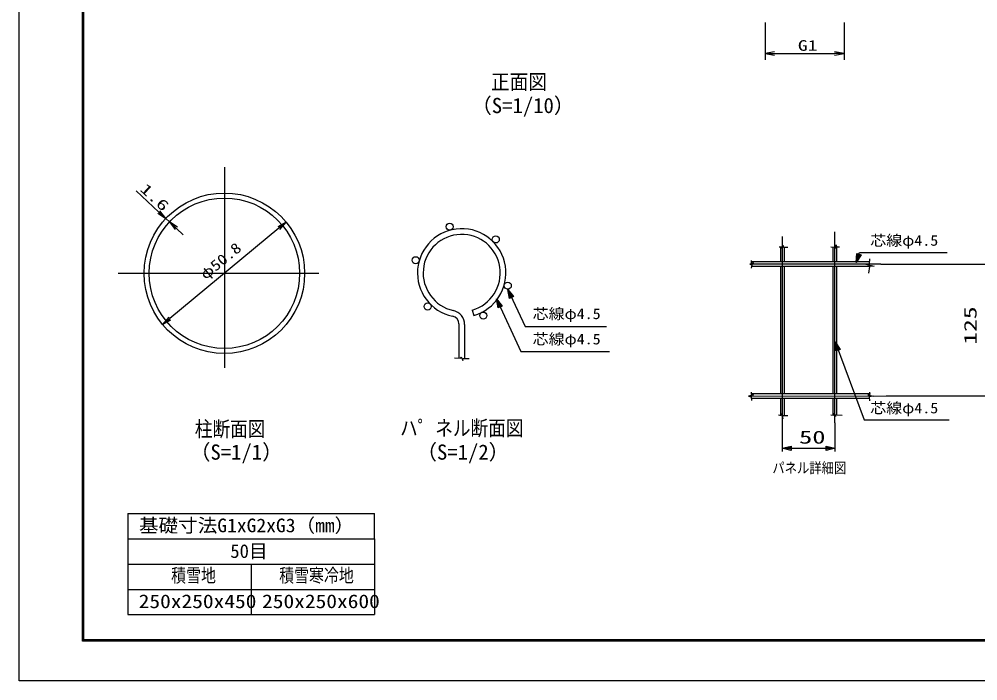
# Model space of a CAD drawing. Units: millimetres, scale not verified, with parts at other scales. Extents: x -1676 to 4264, y -2100 to 2100.
# Drawn here: x -1676 to 1358, y -2100 to -6 of the extents above; entities that cross this region are included whole.
import ezdxf
from ezdxf.enums import TextEntityAlignment as Align

# ---------------------------------------------------------------- set-up
doc = ezdxf.new("R2010")
doc.units = ezdxf.units.MM
doc.header["$LTSCALE"] = 20
doc.linetypes.add('USER1', pattern=[50.8, 31.75, -6.35, 6.35, -6.35])
doc.linetypes.add('USER3', pattern=[1.01, 0.5, -0.25, 0.01, -0.25])
for name, color, linetype, lineweight in [('0-2_1', 7, 'Continuous', 25), ('0-3_0', 7, 'Continuous', 25), ('0-4_EXTCNT-L', 1, 'Continuous', 25), ('0-5_CENTLN-L', 4, 'USER1', 25)]:
    doc.layers.add(name, color=color, linetype=linetype, lineweight=lineweight)
doc.styles.add('ＭＳ ゴシック', font='')
doc.styles.get('ＭＳ ゴシック').set_extended_font_data('MS Gothic')

# ---------------------------------------------------------------- blocks, each defined once
blk = doc.blocks.new('DARROWS')
at = {"layer": '0-3_0', "color": 2}
blk.add_line((0, 0), (-19.98, 0), dxfattribs=at)
blk.add_lwpolyline([(-20, -3.33), (0, 0), (-20, 3.33)], dxfattribs=at)

msp = doc.modelspace()

# ---------------------------------------------------------------- linework, layer by layer
at = {"layer": '0-2_1', "color": 4}
for p, q in [((729.4, -726.91), (736.32, -726.91)), ((736.32, -726.91), (738.79, -732.35)), ((738.79, -732.35), (740.76, -721.48)), ((740.76, -721.48), (743.23, -727.41)), ((743.23, -727.41), (757.07, -727.41)), ((906.28, -732.35), (909.24, -720.98)), ((909.24, -720.98), (910.73, -726.91)), ((910.73, -726.91), (920.61, -726.91)), ((972.67, -776.53), (983.13, -745.15)), ((972.67, -776.53), (974.88, -747.76)), ((988.16, -752.18), (972.67, -776.53)), ((974.88, -747.76), (988.16, -752.18)), ((977.09, -763.25), (978.2, -748.86)), ((984.84, -751.08), (977.09, -763.25)), ((983.13, -745.15), (1260.38, -745.15)), ((647.38, -777.31), (636.51, -781.26)), ((636.51, -781.26), (642.94, -783.73)), ((642.94, -783.73), (640.47, -794.6)), ((1013.73, -780.36), (1003.11, -782.13)), ((1015.5, -764.43), (1013.73, -780.36)), ((1071.13, -781.83), (1633.2, -781.83)), ((-129.61, -861.71), (-75.31, -978.54)), ((-129.61, -861.71), (-111.46, -884.15)), ((-124.15, -890.05), (-129.61, -861.71)), ((-123.71, -874.41), (-114.63, -885.63)), ((-120.98, -888.58), (-123.71, -874.41)), ((-166.02, -891.78), (-88.69, -1057.97)), ((-111.46, -884.15), (-124.15, -890.05)), ((-147.86, -914.22), (-160.55, -920.12)), ((-75.31, -978.54), (182.2, -978.54)), ((906.41, -1027.63), (997.78, -1273.72)), ((-88.69, -1057.97), (192.06, -1057.97)), ((911.28, -1040.75), (919.43, -1052.66)), ((912.87, -1055.09), (911.28, -1040.75)), ((-298.01, -1078.05), (-279.37, -1078.71)), ((-277.73, -1074.45), (-271.85, -1086.88)), ((-271.85, -1086.88), (-270.54, -1080.34)), ((-270.54, -1080.34), (-252.23, -1079.69)), ((647.79, -1195.35), (631.59, -1199.16)), ((640.17, -1186.3), (640.17, -1193.92)), ((640.17, -1193.92), (647.79, -1195.35)), ((1015.63, -1194.39), (1009.91, -1195.35)), ((1009.91, -1195.35), (1028.02, -1199.64)), ((1028.02, -1199.64), (1014.2, -1201.07)), ((1014.2, -1201.07), (1014.67, -1213.93)), ((1014.67, -1186.77), (1015.63, -1194.39)), ((1088.31, -1198.5), (1629.24, -1198.5)), ((727.36, -1258.72), (734.99, -1260.15)), ((734.99, -1260.15), (736.42, -1254.43)), ((736.42, -1254.43), (740.23, -1270.63)), ((902.7, -1252.52), (907.47, -1263.96)), ((907.47, -1263.96), (908.42, -1258.72)), ((908.42, -1258.72), (928.43, -1259.19)), ((997.78, -1273.72), (1267.33, -1273.72)), ((905.78, -1303.64), (905.78, -1374)), ((739.11, -1304.97), (739.11, -1374)), ((739.11, -1364), (767.11, -1357)), ((739.11, -1364), (905.78, -1364)), ((767.11, -1371), (739.11, -1364)), ((753.11, -1364), (767.11, -1360.5)), ((767.11, -1367.5), (753.11, -1364)), ((767.11, -1357), (767.11, -1371)), ((877.78, -1360.5), (891.78, -1364)), ((905.78, -1364), (877.78, -1371)), ((891.78, -1364), (877.78, -1367.5))]:
    msp.add_line(p, q, dxfattribs=at)
at = {"layer": '0-2_1'}
for p, q in [((733.11, -727.74), (733.11, -774.33)), ((745.11, -727.74), (745.11, -774.33)), ((899.78, -774.33), (899.78, -727.74)), ((911.78, -774.33), (911.78, -727.74)), ((745.11, -774.33), (640.67, -774.33)), ((911.78, -774.33), (745.11, -774.33)), ((1014.88, -774.33), (911.78, -774.33)), ((1051.13, -781.83), (1071.13, -781.83)), ((745.11, -789.33), (640.67, -789.33)), ((733.11, -789.33), (733.11, -1191)), ((745.11, -789.33), (745.11, -1191)), ((911.78, -789.33), (745.11, -789.33)), ((899.78, -1191), (899.78, -789.33)), ((911.78, -1191), (911.78, -789.33)), ((1014.88, -789.33), (911.78, -789.33)), ((-242.25, -926.75), (-237.32, -944.06)), ((-284.67, -970.87), (-284.67, -1078.7)), ((-266.67, -972.49), (-266.67, -1078.7)), ((640.67, -1191), (745.11, -1191)), ((640.67, -1206), (745.11, -1206)), ((733.11, -1206), (733.11, -1259.91)), ((745.11, -1191), (911.78, -1191)), ((745.11, -1206), (911.78, -1206)), ((745.11, -1206), (745.11, -1259.91)), ((899.78, -1259.91), (899.78, -1206)), ((911.78, -1191), (1014.88, -1191)), ((911.78, -1206), (1014.88, -1206)), ((911.78, -1259.91), (911.78, -1206)), ((1068.31, -1198.5), (1088.31, -1198.5)), ((739.11, -1284.97), (739.11, -1304.97)), ((905.78, -1283.64), (905.78, -1303.64))]:
    msp.add_line(p, q, dxfattribs=at)
at = {"layer": '0-2_1', "color": 4, "linetype": 'USER3'}
msp.add_line((-279.37, -1078.71), (-277.73, -1074.45), dxfattribs=at)
at = {"layer": '0-2_1', "color": 4}
for points in [[(892.45, -726.91), (902.82, -727.41), (906.28, -732.35)], [(640.47, -770.39), (640.47, -778.3), (647.38, -777.31)], [(1003.11, -782.13), (1029.65, -787.44), (1015.5, -789.21), (1011.96, -810.45)], [(-160.55, -920.12), (-166.02, -891.78), (-147.86, -914.22)], [(-157.38, -918.65), (-160.11, -904.48), (-151.03, -915.69)], [(631.59, -1199.16), (640.65, -1201.07), (641.12, -1212.5)], [(740.23, -1270.63), (740.7, -1260.15), (756.43, -1260.15)], [(892.22, -1258.72), (901.27, -1259.19), (902.7, -1252.52)], [(877.78, -1371), (877.78, -1357), (905.78, -1364)]]:
    msp.add_lwpolyline(points, dxfattribs=at)
msp.add_lwpolyline([(909.59, -1056.31), (906.41, -1027.63), (922.72, -1051.44)], close=True, dxfattribs=at)
at = {"layer": '0-2_1'}
for centre, radius in [((-1026.77, -810.54), 254), ((-1026.77, -810.54), 238), ((-313.72, -663.03), 11.25), ((-167.92, -703.27), 11.25), ((-421.47, -769.17), 11.25), ((-129.87, -849.65), 11.25), ((-383.42, -915.56), 11.25), ((-207.4, -944.38), 11.25)]:
    msp.add_circle(centre, radius, dxfattribs=at)
for centre, radius, start, end in [((-275.67, -809.41), 140, 285.89587, 258.10889), ((-275.67, -809.41), 122, 285.8959, 257.55158), ((-311.67, -972.49), 45, 0, 77.55122), ((-309.67, -970.87), 25, 0, 78.10838)]:
    msp.add_arc(centre, radius, start, end, dxfattribs=at)
at = {"layer": '0-3_0', "color": 2}
for p, q in [((-1234.38, -616.76), (-1306.27, -549.66)), ((-1237.8, -620.41), (-1212.45, -637.23)), ((-1212.45, -637.23), (-1234.36, -616.78)), ((-1212.45, -637.23), (-1230.97, -613.1)), ((-1226.1, -651.85), (-1225.9, -651.85)), ((-1214.4, -662.77), (-1214.2, -662.77)), ((-1200.76, -648.14), (-1212.45, -637.23)), ((-1200.76, -648.14), (-1182.24, -672.27)), ((-1200.76, -648.14), (-1178.84, -668.6)), ((-1175.41, -664.96), (-1200.76, -648.14)), ((-831.16, -648.51), (-857.45, -663.79)), ((-854.26, -667.64), (-1199.27, -953.43)), ((-1178.82, -668.61), (-1156.89, -689.08)), ((-1222.37, -972.57), (-1199.29, -953.45))]:
    msp.add_line(p, q, dxfattribs=at)
at = {"layer": '0-3_0', "color": 1}
for p, q in [((-1332.65, -1570.1), (-1332.65, -1890.67)), ((-1332.65, -1570.1), (-551.55, -1570.1)), ((-551.55, -1650.24), (-551.55, -1570.1)), ((-1332.65, -1650.24), (-551.55, -1650.24)), ((-551.55, -1650.24), (-551.55, -1890.67)), ((-1332.65, -1730.38), (-551.55, -1730.38)), ((-942.1, -1730.38), (-942.1, -1890.67)), ((-1332.65, -1810.52), (-551.55, -1810.52)), ((-1332.65, -1890.67), (-551.55, -1890.67))]:
    msp.add_line(p, q, dxfattribs=at)
at = {"layer": '0-3_0', "color": 3}
msp.add_lwpolyline([(-1676.36, 2100), (4263.64, 2100), (4263.64, -2100), (-1676.36, -2100)], close=True, dxfattribs=at)
at = {"layer": '0-3_0'}
for points in [[(-1476.36, 1975), (4063.64, 1975), (4063.64, -1975), (-1476.36, -1975)], [(-1475.11, 1973.75), (4062.39, 1973.75), (4062.39, -1973.75), (-1475.11, -1973.75)], [(-1473.86, 1972.5), (4061.14, 1972.5), (4061.14, -1972.5), (-1473.86, -1972.5)], [(-1472.61, 1971.25), (4059.89, 1971.25), (4059.89, -1971.25), (-1472.61, -1971.25)], [(-1471.36, 1970), (4058.64, 1970), (4058.64, -1970), (-1471.36, -1970)]]:
    msp.add_lwpolyline(points, close=True, dxfattribs=at)
at = {"layer": '0-3_0', "color": 2}
for points in [[(-851.07, -671.49), (-831.16, -648.51), (-854.24, -667.63)], [(-1202.46, -949.58), (-1222.37, -972.57), (-1196.08, -957.28)]]:
    msp.add_lwpolyline(points, dxfattribs=at)
at = {"layer": '0-4_EXTCNT-L'}
for p, q in [((684.48, -16.44), (684.48, -135.23)), ((934.48, -16.44), (934.48, -135.23))]:
    msp.add_line(p, q, dxfattribs=at)
at = {"layer": '0-4_EXTCNT-L', "color": 2}
msp.add_line((714.48, -115.23), (904.48, -115.23), dxfattribs=at)
at = {"layer": '0-5_CENTLN-L'}
for p, q in [((-1026.77, -474.54), (-1026.77, -1146.54)), ((739.11, -694.32), (739.11, -1284.97)), ((905.78, -1283.64), (905.78, -679.78)), ((1051.13, -781.83), (636.51, -781.26)), ((-1362.61, -810.54), (-690.77, -810.54)), ((631.59, -1199.16), (1068.31, -1198.5))]:
    msp.add_line(p, q, dxfattribs=at)

# ---------------------------------------------------------------- block references
at = {"layer": '0-4_EXTCNT-L', "xscale": 1.5, "yscale": 1.5, "rotation": 180}
msp.add_blockref('DARROWS', (684.48, -115.23), dxfattribs=at)
at = {"layer": '0-4_EXTCNT-L', "xscale": 1.5, "yscale": 1.5}
msp.add_blockref('DARROWS', (934.48, -115.23), dxfattribs=at)

# ---------------------------------------------------------------- texts
at = {"layer": '0-2_1', "style": 'ＭＳ ゴシック'}
for s, height, width, p in [('正面図', 48.09, 0.9, (-182.96, -243.26)), ('柱断面図', 48.11, 0.85, (-1120.38, -1341.54)), ('ハ゜ネル断面図', 48.11, 0.85, (-470.8, -1338.82)), ('パネル詳細図', 33.67, 0.85, (707.49, -1453.15))]:
    msp.add_text(s, height=height, dxfattribs=dict(at, width=width)).set_placement(p, align=Align.BOTTOM_LEFT)
for s, p in [('（S=1/10）', (-245.96, -318.14)), ('（S=1/1）', (-1136.52, -1414.75)), ('（S=1/2）', (-419.5, -1414.75))]:
    msp.add_text(s, height=48.09, dxfattribs=at).set_placement(p, align=Align.BOTTOM_LEFT)
at = {"layer": '0-2_1', "color": 4, "style": 'ＭＳ ゴシック', "width": 1.5}
msp.add_text('125', height=39.58, rotation=90, dxfattribs=at).set_placement((1365.83, -1036.56), align=Align.BOTTOM_LEFT)
msp.add_text('50', height=41.05, dxfattribs=at).set_placement((792.05, -1361.9), align=Align.BOTTOM_LEFT)
at = {"layer": '0-3_0', "color": 4, "style": 'ＭＳ ゴシック', "width": 1.1}
for p in [(1017.41, -733.42), (-51.21, -965.59), (-51.21, -1045.56), (1017.41, -1263.81)]:
    msp.add_text('芯線φ4.5', height=33.72, dxfattribs=at).set_placement(p, align=Align.BOTTOM_LEFT)
at = {"layer": '0-3_0', "color": 3, "style": 'ＭＳ ゴシック', "width": 1.2}
msp.add_text('φ50.8', height=33.67, rotation=39.637, dxfattribs=at).set_placement((-1080.29, -840.56), align=Align.BOTTOM_LEFT)
at = {"layer": '0-3_0', "color": 3, "style": 'ＭＳ ゴシック'}
for s, width, p in [('基礎寸法G1xG2xG3（mm）', 1.05, (-1297.22, -1642.88)), ('積雪地', 0.8, (-1195.38, -1801.1)), ('積雪寒冷地', 0.8, (-853.43, -1801.1)), ('250x250x450', 1.15, (-1298.05, -1883.03)), ('250x250x600', 1.15, (-907.5, -1883.03))]:
    msp.add_text(s, height=43.3, dxfattribs=dict(at, width=width)).set_placement(p, align=Align.BOTTOM_LEFT)
msp.add_text('50目', height=43.3, dxfattribs=at).set_placement((-1008.09, -1724.21), align=Align.BOTTOM_LEFT)
at = {"layer": '0-4_EXTCNT-L', "color": 3, "style": 'ＭＳ ゴシック', "width": 1.35}
msp.add_text('G1', height=33.72, dxfattribs=at).set_placement((788.48, -116.7), align=Align.BOTTOM_LEFT)
at = {"layer": '0-4_EXTCNT-L', "color": 3, "style": 'ＭＳ ゴシック', "width": 1.5}
msp.add_text('1.6', height=33.67, rotation=316.974, dxfattribs=at).set_placement((-1303.62, -554.15), align=Align.BOTTOM_LEFT)

doc.saveas('drawing.dxf')
